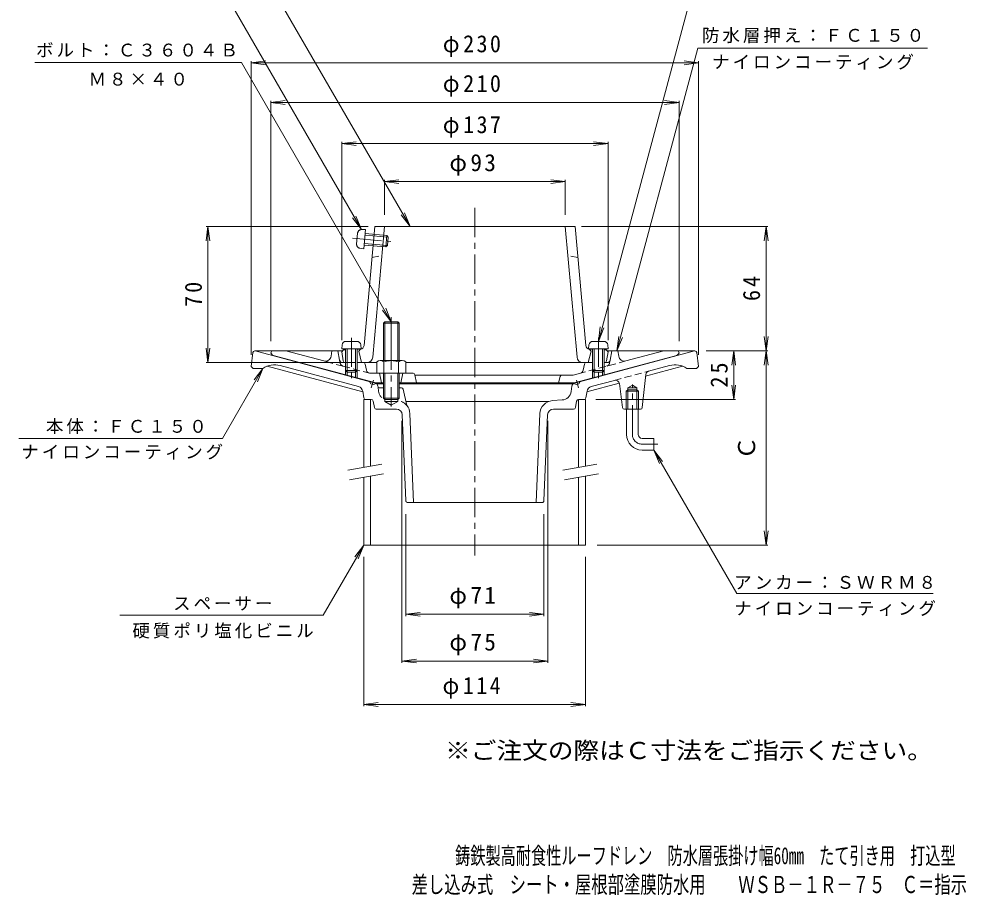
# Model space of a CAD drawing. Units: millimetres, scale not verified. Extents: x -283 to 226, y -346 to 341.
# Drawn here: x -260.9 to 226.2, y -346.1 to 104.5 of the extents above; entities that cross this region are included whole.
import ezdxf
from ezdxf.enums import TextEntityAlignment as Align

# ---------------------------------------------------------------- set-up
doc = ezdxf.new("R2010")
doc.units = ezdxf.units.MM
doc.header["$LTSCALE"] = 3
for name, pattern in [('CHAIN1', [8, 5, -1, 1, -1]), ('CHAIN2', [12, 9, -1, 1, -1]), ('DASHED1', [1.8, 1.2, -0.6]), ('DOUBLE_CHAIN1', [8.8, 5, -1, 0.6, -0.6, 0.6, -1])]:
    doc.linetypes.add(name, pattern=pattern)
for name, color, linetype, lineweight in [('0-0', 3, 'Continuous', 9), ('0-1', 2, 'Continuous', 9), ('0-2', 6, 'Continuous', 5), ('0-3', 4, 'Continuous', 9), ('0-4', 7, 'Continuous', 9), ('0-5', 7, 'Continuous', 9)]:
    doc.layers.add(name, color=color, linetype=linetype, lineweight=lineweight)
doc.layers.add('F-5', color=2, linetype='Continuous')
doc.styles.add('ＭＳ ゴシック', font='')
doc.styles.get('ＭＳ ゴシック').set_extended_font_data('MS Gothic')

msp = doc.modelspace()

# ---------------------------------------------------------------- linework, layer by layer
at = {"layer": '0-0', "linetype": 'CHAIN1'}
for p, q in [((-26.395, 7.264), (-26.395, -171.514)), ((-79.661, -85.295), (-78.571, -81.228)), ((26.872, -85.295), (25.782, -81.228)), ((54.605, -109.225), (54.605, -83.558)), ((59.605, -114.225), (67.728, -114.225))]:
    msp.add_line(p, q, dxfattribs=at)
at = {"layer": '0-0'}
for p, q in [((-140.504, -67.101), (-141.395, -74.225)), ((-139.395, -66.225), (-139.512, -66.225)), ((-77.697, -82.757), (-139.395, -66.225)), ((-139.395, -66.225), (-130.895, -66.225)), ((-123.536, -66.225), (-94.895, -66.225)), ((24.907, -82.757), (86.605, -66.225)), ((42.105, -66.225), (70.746, -66.225)), ((78.105, -66.225), (86.723, -66.225)), ((87.715, -67.101), (88.605, -74.225)), ((-141.395, -74.225), (-140.395, -75.225)), ((-140.395, -75.225), (-135.395, -75.225)), ((-133.162, -74.106), (-84.041, -87.268)), ((-86.267, -84.601), (-126.536, -73.811)), ((80.373, -74.106), (61.383, -79.195)), ((62.934, -76.709), (73.746, -73.811)), ((87.605, -75.225), (82.605, -75.225)), ((88.605, -74.225), (87.605, -75.225)), ((-80.585, -81.983), (-79.878, -83.208)), ((27.089, -83.208), (27.796, -81.983)), ((33.477, -84.601), (45.398, -81.407)), ((61.463, -78.433), (59.699, -95.328)), ((-83.532, -90.386), (-84.082, -87.016)), ((-79.878, -83.208), (-78.429, -83.596)), ((-78.429, -83.596), (-77.269, -82.926)), ((-76.992, -83.106), (-73.395, -83.106)), ((-76.187, -84.786), (-76.229, -84.444)), ((-75.691, -85.225), (-73.395, -85.225)), ((-65.395, -83.106), (24.203, -83.106)), ((-65.395, -85.225), (-64.199, -85.225)), ((-63.222, -86.01), (-61.395, -94.34)), ((23.111, -87.113), (23.44, -84.444)), ((25.64, -83.596), (24.483, -82.928)), ((27.089, -83.208), (25.64, -83.596)), ((30.742, -90.386), (31.293, -87.016)), ((47.848, -82.821), (31.252, -87.268)), ((47.899, -83.082), (49.492, -95.353)), ((51.43, -87.025), (52.245, -86.225)), ((51.43, -87.025), (57.78, -87.025)), ((51.43, -96.225), (51.43, -87.025)), ((52.245, -85.225), (54.605, -83.862)), ((52.245, -96.225), (52.245, -85.225)), ((52.245, -86.225), (56.965, -86.225)), ((56.965, -96.225), (56.965, -85.225)), ((56.965, -86.225), (57.78, -87.025)), ((57.78, -96.225), (57.78, -87.025)), ((-82.545, -91.225), (-79.715, -91.225)), ((-78.056, -95.421), (-78.734, -92.029)), ((-72.718, -92.225), (-72.718, -91.225)), ((-72.718, -92.225), (-69.395, -94.144)), ((-66.071, -91.225), (-66.071, -92.225)), ((-61.861, -92.215), (11.61, -92.215)), ((18.471, -91.492), (13.547, -91.809)), ((25.266, -95.421), (25.944, -92.029)), ((29.755, -91.225), (26.925, -91.225)), ((-66.777, -96.225), (-77.075, -96.225)), ((13.983, -96.225), (24.285, -96.225)), ((58.704, -96.225), (50.484, -96.225)), ((51.605, -109.225), (51.605, -96.225)), ((57.605, -109.225), (57.605, -96.225)), ((-63.775, -99.1), (-61.935, -143.266)), ((-59.793, -98.503), (-57.888, -144.225)), ((7.004, -98.503), (5.099, -144.225)), ((10.985, -99.1), (9.145, -143.266)), ((59.605, -111.225), (65.605, -111.225)), ((65.605, -111.225), (65.605, -117.225)), ((59.605, -117.225), (65.605, -117.225)), ((-60.936, -144.225), (-26.395, -144.225)), ((8.146, -144.225), (-26.395, -144.225))]:
    msp.add_line(p, q, dxfattribs=at)
at = {"layer": '0-0', "linetype": 'DASHED1'}
for p, q in [((45.398, -81.407), (62.934, -76.709)), ((-75.901, -87.113), (-76.187, -84.786))]:
    msp.add_line(p, q, dxfattribs=at)
at = {"layer": '0-0'}
for points in [[(52.245, -85.225), (56.965, -85.225), (54.605, -83.862)], [(-72.718, -92.225), (-66.071, -92.225), (-69.395, -94.144)]]:
    msp.add_lwpolyline(points, dxfattribs=at)
for centre, radius, start, end in [((-139.512, -67.225), 1, 90, 172.87471), ((86.723, -67.225), 1, 7.12529, 90), ((-129.383, -84.437), 11, 75.00002, 123.12943), ((63.452, -78.64), 2, 104.99991, 174.04022), ((76.593, -84.437), 11, 56.87056, 104.99997), ((-78.214, -84.688), 2, 7.02124, 75.00009), ((25.425, -84.688), 2, 104.99977, 172.97876), ((45.916, -83.339), 2, 7.39517, 104.99991), ((-87.043, -87.499), 3, 9.2775, 74.99977), ((-75.691, -84.725), 0.5, 187.01932, 270), ((-64.199, -86.225), 1, 12.37669, 90), ((18.149, -86.502), 5, 273.69267, 352.9791), ((34.254, -87.499), 3, 105.00021, 170.72249), ((-82.545, -90.225), 1, 189.27773, 270), ((-79.715, -92.225), 1, 11.30974, 90), ((13.998, -98.795), 7, 93.69289, 177.61414), ((26.925, -92.225), 1, 90, 168.69026), ((29.755, -90.225), 1, 270, 350.72227), ((-77.075, -95.225), 1, 191.30974, 270), ((-66.772, -99.225), 3, 2.38606, 90), ((-66.787, -98.795), 7, 2.38586, 39.64436), ((13.983, -99.225), 3, 90, 177.61394), ((24.285, -95.225), 1, 270, 348.69026), ((50.484, -95.225), 1, 187.39525, 270), ((58.704, -95.225), 1, 270, 354.04221), ((59.605, -109.225), 8, 180, 270), ((59.605, -109.225), 2, 180, 270), ((-60.936, -143.225), 1, 182.38673, 270), ((8.146, -143.225), 1, 270, 357.61327)]:
    msp.add_arc(centre, radius, start, end, dxfattribs=at)
at = {"layer": '0-0', "linetype": 'DASHED1'}
for centre, radius, start, end in [((-70.938, -86.502), 5, 187.0209, 248.12576), ((-66.787, -98.795), 7, 39.64436, 84.12991)]:
    msp.add_arc(centre, radius, start, end, dxfattribs=at)
at = {"layer": '0-0', "linetype": 'CHAIN1'}
msp.add_arc((59.605, -109.225), 5, 180, 270, dxfattribs=at)
at = {"layer": '0-1', "color": 4}
for p, q in [((-73.395, -71.225), (-73.395, -51.901)), ((-72.718, -71.225), (-72.718, -51.225)), ((-66.071, -51.225), (-72.718, -51.225)), ((-66.071, -51.225), (-65.395, -51.901)), ((-66.071, -71.225), (-66.071, -51.225)), ((-65.395, -71.225), (-65.395, -51.901)), ((-76.895, -71.946), (-76.895, -77.725)), ((-75.018, -71.225), (-63.771, -71.225)), ((-73.142, -71.946), (-73.142, -77.725)), ((-65.647, -71.946), (-65.647, -77.725)), ((-61.895, -71.946), (-61.895, -77.725)), ((-76.895, -77.725), (-61.895, -77.725)), ((-73.395, -77.725), (-73.395, -90.548)), ((-72.718, -77.725), (-72.718, -91.225)), ((-66.071, -77.725), (-66.071, -91.225)), ((-65.395, -77.725), (-65.395, -90.548)), ((-66.071, -91.225), (-72.718, -91.225)), ((-66.071, -91.225), (-65.395, -90.548))]:
    msp.add_line(p, q, dxfattribs=at)
at = {"layer": '0-1', "color": 4, "linetype": 'CHAIN2'}
msp.add_line((-69.395, -48.925), (-69.395, -94.826), dxfattribs=at)
at = {"layer": '0-1'}
for p, q in [((-130.895, -66.225), (-131.395, -67.225)), ((-123.536, -66.225), (-130.895, -66.225)), ((-104.093, -71.434), (-123.536, -66.225)), ((-100.356, -69.024), (-99.895, -66.225)), ((-96.895, -66.225), (-99.895, -66.225)), ((-96.895, -66.225), (-99.895, -66.225)), ((-95.941, -71.017), (-96.895, -66.225)), ((-94.416, -66.225), (-96.895, -66.225)), ((41.627, -66.225), (44.105, -66.225)), ((43.152, -71.017), (44.105, -66.225)), ((44.105, -66.225), (47.105, -66.225)), ((47.567, -69.024), (47.105, -66.225)), ((51.303, -71.434), (70.746, -66.225)), ((70.746, -66.225), (78.105, -66.225)), ((78.105, -66.225), (78.605, -67.225)), ((-129.494, -68.769), (-77.412, -82.725)), ((-94.47, -72.225), (-92.895, -72.225)), ((-86.895, -72.225), (-83.719, -72.225)), ((-82.142, -76.105), (-82.738, -73.034)), ((76.704, -68.769), (24.622, -82.725)), ((29.343, -76.155), (29.948, -73.034)), ((34.105, -72.225), (30.93, -72.225)), ((41.681, -72.225), (40.105, -72.225)), ((-92.895, -76.355), (-92.895, -78.576)), ((-92.025, -77.225), (-92.025, -78.809)), ((-87.765, -77.225), (-87.765, -79.951)), ((-86.895, -76.355), (-86.895, -80.184)), ((-73.395, -77.725), (-80.179, -77.725)), ((-75.395, -77.725), (-74.395, -82.725)), ((-58.214, -77.725), (-65.395, -77.725)), ((-63.395, -77.725), (-64.395, -82.725)), ((27.898, -77.706), (24.096, -78.725)), ((34.105, -76.367), (34.105, -80.184)), ((34.975, -77.237), (34.975, -79.951)), ((39.235, -77.237), (39.235, -78.809)), ((40.105, -76.367), (40.105, -78.576)), ((-77.412, -82.725), (-73.395, -82.725)), ((18.872, -82.725), (-65.395, -82.725)), ((-57.234, -78.529), (-56.395, -82.725)), ((-26.395, -78.725), (-57.145, -78.725)), ((18.386, -78.725), (-26.395, -78.725)), ((17.416, -79.482), (16.605, -82.725)), ((18.386, -78.725), (24.096, -78.725)), ((24.622, -82.725), (18.872, -82.725))]:
    msp.add_line(p, q, dxfattribs=at)
at = {"layer": '0-1', "linetype": 'DASHED1'}
for p, q in [((-94.194, -74.087), (-104.093, -71.434)), ((-95.941, -71.017), (-95.637, -72.545)), ((51.303, -71.434), (27.898, -77.706)), ((43.152, -71.017), (42.848, -72.545)), ((-94.194, -74.087), (-80.618, -77.725)), ((-80.618, -77.725), (-80.179, -77.725))]:
    msp.add_line(p, q, dxfattribs=at)
at = {"layer": '0-1', "color": 4}
for points in [[(-65.395, -51.901), (-73.395, -51.901), (-72.718, -51.225)], [(-65.395, -90.548), (-73.395, -90.548), (-72.718, -91.225)]]:
    msp.add_lwpolyline(points, dxfattribs=at)
at = {"layer": '0-1'}
for centre, radius, start, end in [((-128.717, -65.872), 3, 206.81044, 254.99988), ((75.928, -65.872), 3, 285.00012, 333.18956), ((-103.316, -68.537), 3, 254.99969, 350.64085), ((-94.47, -70.725), 1.5, 191.25082, 270), ((-83.719, -73.225), 1, 10.97253, 90), ((30.93, -73.225), 1, 90, 169.02747), ((41.681, -70.725), 1.5, 270, 348.74918), ((50.527, -68.537), 3, 189.35915, 285.00031), ((-80.179, -75.725), 2, 190.97244, 270), ((-58.214, -78.725), 1, 11.30974, 90), ((27.38, -75.774), 2, 285.00012, 349.02647), ((18.386, -79.725), 1, 90, 165.96472)]:
    msp.add_arc(centre, radius, start, end, dxfattribs=at)
at = {"layer": '0-1', "linetype": 'DASHED1'}
for centre, start, end in [((-93.676, -72.155), 191.25095, 255.00012), ((40.886, -72.155), 284.99988, 348.74905)]:
    msp.add_arc(centre, 2, start, end, dxfattribs=at)
at = {"layer": '0-1', "color": 4}
for centre, radius, start, end in [((-75.018, -74.025), 2.8, 47.92557, 132.07463), ((-69.395, -81.314), 10.089, 68.19786, 111.80214), ((-63.771, -74.025), 2.8, 47.92572, 132.07428)]:
    msp.add_arc(centre, radius, start, end, dxfattribs=at)
at = {"layer": '0-2', "color": 4, "linetype": 'DOUBLE_CHAIN1', "lineweight": 9}
for p, q in [((-84.706, -3.835), (-82.624, -3.839)), ((-83.516, -13.8), (-82.624, -3.839)), ((-89.408, -8.252), (-69.038, -10.076)), ((-87.206, -11.287), (-86.702, -5.657)), ((-82.88, -6.698), (-70.928, -7.768)), ((-82.802, -5.832), (-71.717, -6.824)), ((-72.252, -12.8), (-71.717, -6.824)), ((-70.928, -7.768), (-71.717, -6.824)), ((-71.308, -12.011), (-70.928, -7.768)), ((-85.566, -13.434), (-83.516, -13.8)), ((-83.337, -11.808), (-72.252, -12.8)), ((-83.26, -10.941), (-71.308, -12.011)), ((-71.308, -12.011), (-72.252, -12.8))]:
    msp.add_line(p, q, dxfattribs=at)
at = {"layer": '0-2'}
for p, q in [((-83.401, -63.506), (-77.915, -2.225)), ((-78.917, -69.492), (-72.895, -2.225)), ((-77.915, -2.225), (25.125, -2.225)), ((26.128, -69.492), (20.105, -2.225)), ((30.609, -63.478), (25.125, -2.225)), ((-93.895, -65.679), (-94.895, -66.725)), ((-94.895, -66.725), (-94.044, -71.404)), ((-92.895, -65.635), (-93.895, -65.679)), ((-85.302, -65.297), (-86.895, -65.368)), ((-85.145, -65.284), (-86.145, -66.336)), ((-86.145, -66.336), (-84.645, -72.225)), ((33.355, -66.336), (31.855, -72.225)), ((32.355, -65.284), (33.355, -66.336)), ((32.512, -65.297), (34.105, -65.368)), ((40.105, -65.635), (41.105, -65.679)), ((41.105, -65.679), (42.105, -66.725)), ((42.105, -66.725), (41.255, -71.404)), ((-86.002, -72.225), (-76.895, -72.225)), ((-61.895, -72.225), (33.212, -72.225))]:
    msp.add_line(p, q, dxfattribs=at)
at = {"layer": '0-2', "linetype": 'DASHED1'}
for p, q in [((-79.347, -18.225), (-74.238, -17.225)), ((26.558, -18.225), (21.448, -17.225))]:
    msp.add_line(p, q, dxfattribs=at)
at = {"layer": '0-2', "color": 4, "lineweight": 9}
for p, q in [((-94.713, -63.163), (-94.895, -65.237)), ((-87.068, -61.337), (-92.721, -61.337)), ((-85.076, -63.163), (-84.895, -65.237)), ((32.287, -63.163), (32.105, -65.237)), ((34.279, -61.337), (39.931, -61.337)), ((41.924, -63.163), (42.105, -65.237)), ((-84.895, -65.237), (-94.895, -65.237)), ((-92.895, -65.237), (-92.895, -76.367)), ((-92.025, -65.237), (-92.025, -77.237)), ((-87.765, -65.237), (-87.765, -77.237)), ((-86.895, -65.237), (-86.895, -76.367)), ((32.105, -65.237), (42.105, -65.237)), ((34.105, -65.237), (34.105, -76.367)), ((34.975, -65.237), (34.975, -77.237)), ((39.235, -65.237), (39.235, -77.237)), ((40.105, -65.237), (40.105, -76.367)), ((-92.025, -77.237), (-92.895, -76.367)), ((-86.895, -76.367), (-92.895, -76.367)), ((-87.765, -77.237), (-92.025, -77.237)), ((-87.765, -77.237), (-86.895, -76.367)), ((34.975, -77.237), (34.105, -76.367)), ((34.105, -76.367), (40.105, -76.367)), ((34.975, -77.237), (39.235, -77.237)), ((39.235, -77.237), (40.105, -76.367))]:
    msp.add_line(p, q, dxfattribs=at)
at = {"layer": '0-2', "color": 4, "linetype": 'CHAIN1', "lineweight": 9}
for p, q in [((-89.895, -59.5), (-89.895, -80.221)), ((37.105, -59.5), (37.105, -80.221))]:
    msp.add_line(p, q, dxfattribs=at)
at = {"layer": '0-2', "color": 4, "linetype": 'DOUBLE_CHAIN1', "lineweight": 9}
for centre, start, end in [((-84.71, -5.835), 89.88402, 174.884), ((-85.214, -11.465), 174.884, 259.88399)]:
    msp.add_arc(centre, 2, start, end, dxfattribs=at)
at = {"layer": '0-2', "color": 4, "lineweight": 9}
for centre, start, end in [((-92.721, -63.337), 90, 174.99998), ((-87.068, -63.337), 5.00002, 90), ((34.279, -63.337), 90, 174.99998), ((39.931, -63.337), 5.00002, 90)]:
    msp.add_arc(centre, 2, start, end, dxfattribs=at)
at = {"layer": '0-2'}
for centre, radius, start, end in [((-85.391, -63.299), 2, 272.54424, 354.06645), ((32.601, -63.299), 2, 185.11597, 267.45576), ((-93.06, -71.225), 1, 190.30341, 270), ((-81.905, -69.225), 3, 270, 354.88374), ((29.116, -69.225), 3, 185.11626, 270), ((40.271, -71.225), 1, 270, 349.69659)]:
    msp.add_arc(centre, radius, start, end, dxfattribs=at)
at = {"layer": '0-3'}
for p, q in [((-83.554, -91.225), (-83.554, -126.225)), ((-83.554, -91.225), (-82.545, -91.225)), ((-80.054, -91.225), (-80.054, -125.608)), ((26.946, -91.225), (26.946, -126.225)), ((30.446, -91.225), (29.755, -91.225)), ((30.446, -91.225), (30.446, -125.608)), ((-83.554, -131.302), (-83.554, -166.225)), ((-80.054, -130.685), (-80.054, -166.225)), ((26.946, -131.302), (26.946, -166.225)), ((30.446, -130.685), (30.446, -166.225)), ((-83.554, -166.225), (30.446, -166.225))]:
    msp.add_line(p, q, dxfattribs=at)
at = {"layer": '0-3', "color": 7}
for p, q in [((-74.223, -124.579), (-91.719, -127.665)), ((36.278, -124.579), (18.781, -127.665)), ((-73.354, -129.503), (-90.851, -132.589)), ((37.146, -129.503), (19.649, -132.589))]:
    msp.add_line(p, q, dxfattribs=at)
at = {"layer": '0-4'}
for p, q in [((-141.395, 81.941), (-133.959, 82.92)), ((-141.395, 82.841), (-141.395, -68.225)), ((88.605, 81.941), (81.169, 82.92)), ((88.605, 82.841), (88.605, -68.225)), ((-141.395, 81.941), (88.605, 81.941)), ((-141.395, 81.941), (-133.959, 80.962)), ((88.605, 81.941), (81.169, 80.962)), ((-131.395, 61.527), (-123.959, 62.506)), ((-131.395, 62.427), (-131.395, -61.225)), ((-131.395, 61.527), (78.605, 61.527)), ((-131.395, 61.527), (-123.959, 60.548)), ((78.605, 61.527), (71.169, 62.506)), ((78.605, 61.527), (71.169, 60.548)), ((78.605, 62.427), (78.605, -61.225)), ((-94.895, 40.371), (-87.459, 41.35)), ((-94.895, 41.271), (-94.895, -60.725)), ((-94.895, 40.371), (42.105, 40.371)), ((-94.895, 40.371), (-87.459, 39.392)), ((42.105, 40.371), (34.669, 41.35)), ((42.105, 40.371), (34.669, 39.392)), ((42.105, 41.271), (42.105, -60.725)), ((-72.895, 20.808), (-65.459, 21.787)), ((-72.895, 21.708), (-72.895, 3.775)), ((-72.895, 20.808), (20.105, 20.808)), ((-72.895, 20.808), (-65.459, 19.829)), ((20.105, 20.808), (12.669, 21.787)), ((20.105, 20.808), (12.669, 19.829)), ((20.105, 21.708), (20.105, 3.775)), ((-163.657, -2.225), (-164.636, -9.661)), ((-164.557, -2.225), (-81.343, -2.225)), ((-163.657, -72.225), (-163.657, -2.225)), ((-163.657, -2.225), (-162.678, -9.661)), ((124.265, -2.225), (28.425, -2.225)), ((123.365, -2.225), (122.386, -9.661)), ((123.365, -66.225), (123.365, -2.225)), ((123.365, -2.225), (124.344, -9.661)), ((123.365, -66.225), (122.386, -58.789)), ((123.365, -66.225), (124.344, -58.789)), ((-163.657, -72.225), (-164.636, -64.789)), ((-163.657, -72.225), (-162.678, -64.789)), ((124.265, -66.225), (92.605, -66.225)), ((106.699, -66.225), (105.72, -73.661)), ((106.699, -91.225), (106.699, -66.225)), ((106.699, -66.225), (107.678, -73.661)), ((123.365, -66.225), (122.386, -73.661)), ((123.365, -166.225), (123.365, -66.225)), ((123.365, -66.225), (124.344, -73.661)), ((-164.557, -72.225), (-87.905, -72.225)), ((106.699, -91.225), (105.72, -83.789)), ((106.699, -91.225), (107.678, -83.789)), ((107.599, -91.225), (35.755, -91.225)), ((-63.895, -226.637), (-63.895, -102.225)), ((11.105, -226.637), (11.105, -102.225)), ((-61.895, -202.589), (-61.895, -150.225)), ((9.105, -202.589), (9.105, -150.225)), ((123.365, -166.225), (122.386, -158.789)), ((123.365, -166.225), (124.344, -158.789)), ((124.265, -166.225), (36.446, -166.225)), ((-83.554, -249.027), (-83.554, -172.225)), ((30.446, -249.027), (30.446, -172.225)), ((-61.895, -201.689), (-54.459, -200.71)), ((-61.895, -201.689), (9.105, -201.689)), ((-61.895, -201.689), (-54.459, -202.668)), ((9.105, -201.689), (1.669, -200.71)), ((9.105, -201.689), (1.669, -202.668)), ((-63.895, -225.737), (-56.459, -224.758)), ((-63.895, -225.737), (11.105, -225.737)), ((-63.895, -225.737), (-56.459, -226.716)), ((11.105, -225.737), (3.669, -224.758)), ((11.105, -225.737), (3.669, -226.716)), ((-83.554, -248.127), (-76.118, -247.148)), ((-83.554, -248.127), (30.446, -248.127)), ((-83.554, -248.127), (-76.118, -249.106)), ((30.446, -248.127), (23.01, -247.148)), ((30.446, -248.127), (23.01, -249.106))]:
    msp.add_line(p, q, dxfattribs=at)
at = {"layer": '0-5'}
for p, q in [((-59.734, -2.225), (-155.238, 162.833)), ((37.105, -61.337), (90.55, 138.121)), ((-84.706, -3.835), (-156.296, 120.162)), ((-146.356, 82.077), (-252.768, 82.077)), ((-69.395, -51.225), (-146.356, 82.077)), ((-84.706, -3.835), (-89.272, 2.115)), ((-84.706, -3.835), (-87.576, 3.094)), ((-59.734, -2.225), (-64.3, 3.725)), ((-59.734, -2.225), (-62.604, 4.704)), ((-69.395, -51.225), (-73.961, -45.275)), ((-69.395, -51.225), (-72.265, -44.296)), ((37.105, -61.337), (38.084, -53.901)), ((37.105, -61.337), (39.975, -54.408)), ((46.605, -66.219), (47.584, -58.783)), ((46.605, -66.219), (49.475, -59.29)), ((-135.395, -75.225), (-156.179, -111.225)), ((-135.395, -75.225), (-139.96, -81.175)), ((-135.395, -75.225), (-138.265, -82.154)), ((-260.858, -111.225), (-156.179, -111.225)), ((65.605, -117.225), (70.171, -123.175)), ((65.605, -117.225), (68.475, -124.154)), ((-83.554, -166.225), (-104.339, -202.225)), ((-83.554, -166.225), (-88.12, -172.175)), ((-83.554, -166.225), (-86.424, -173.154)), ((-104.339, -202.225), (-209.002, -202.225))]:
    msp.add_line(p, q, dxfattribs=at)
for points in [[(46.605, -66.219), (88.329, 89.495), (206.383, 89.495)], [(65.605, -117.225), (108.246, -191.081), (209.194, -191.081)]]:
    msp.add_lwpolyline(points, dxfattribs=at)

# ---------------------------------------------------------------- texts
at = {"layer": '0-4', "color": 2, "style": 'ＭＳ ゴシック'}
msp.add_text('Ｃ', height=8.798, rotation=90, dxfattribs=at).set_placement((120.365, -122.225), align=Align.BOTTOM_LEFT)
at = {"layer": '0-4', "color": 2, "char_height": 8.798, "attachment_point": 7, "style": 'ＭＳ ゴシック'}
for s, insert in [('\\T1.21;\\W0.95;φ230', (-42.895, 84.941)), ('\\T1.21;\\W0.95;φ210', (-42.895, 64.527)), ('\\T1.21;\\W0.95;φ137', (-42.895, 43.371)), ('\\T1.19;φ93', (-39.52, 23.808)), ('\\T1.19;φ71', (-39.52, -198.689)), ('\\T1.19;φ75', (-39.52, -222.737)), ('\\T1.21;\\W0.95;φ114', (-43.054, -245.127))]:
    msp.add_mtext(s, dxfattribs=dict(at, insert=insert))
at = {"layer": '0-4', "color": 2, "char_height": 8.798, "attachment_point": 7, "rotation": 90, "style": 'ＭＳ ゴシック'}
for s, insert in [('\\T1.27;\\W0.95;64', (120.365, -40.6)), ('\\T1.27;\\W0.95;70', (-166.657, -43.6)), ('\\T1.27;\\W0.95;25', (103.699, -85.1))]:
    msp.add_mtext(s, dxfattribs=dict(at, insert=insert))
at = {"layer": '0-5', "char_height": 6.598, "attachment_point": 7, "style": 'ＭＳ ゴシック'}
for s, insert in [('\\T1.17;防水層押え：ＦＣ１５０', (90.356, 92.015)), ('\\T1.17;ボルト：Ｃ３６０４Ｂ', (-252.057, 84.796)), ('\\T1.17;ナイロンコーティング', (95.606, 78.382)), ('\\T1.17;Ｍ８×４０', (-225.062, 70.126)), ('\\T1.17;本体：ＦＣ１５０', (-246.983, -109.056)), ('\\T1.17;ナイロンコーティング', (-259.623, -122.168)), ('\\T1.17;アンカー：ＳＷＲＭ８', (106.97, -188.936)), ('\\T1.17;スペーサー', (-181.589, -199.805)), ('\\T1.17;ナイロンコーティング', (106.97, -202.649)), ('\\T1.17;硬質ポリ塩化ビニル', (-202.52, -214.182))]:
    msp.add_mtext(s, dxfattribs=dict(at, insert=insert))
at = {"layer": 'F-5', "style": 'ＭＳ ゴシック'}
for s, width, p in [('※ご注文の際はＣ寸法をご指示ください。', 1.1, (-41.7, -278.8)), ('鋳鉄製高耐食性ルーフドレン\u3000防水層張掛け幅60mm\u3000たて引き用\u3000打込型', 0.65, (-36.544, -332.894)), ('差し込み式\u3000シート・屋根部塗膜防水用\u3000\u3000ＷＳＢ－１Ｒ－７５\u3000Ｃ＝指示', 0.7, (-58.928, -347.733))]:
    msp.add_text(s, height=8.798, dxfattribs=dict(at, width=width)).set_placement(p, align=Align.BOTTOM_LEFT)

doc.saveas('drawing.dxf')
